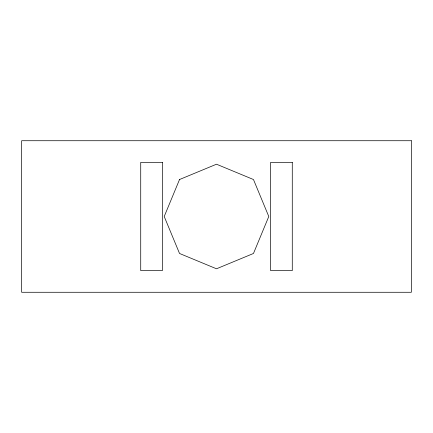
<?xml version="1.0" encoding="UTF-8"?>
<svg xmlns="http://www.w3.org/2000/svg" width="433" height="433" viewBox="0 0 433 433"><rect width="100%" height="100%" fill="white"/><g stroke="black" fill="none" stroke-linecap="round" stroke-linejoin="round"><path stroke-width="0.65" d="M179.527 179.527L164.215 216.5L179.527 253.473L216.5 268.785L253.473 253.473L268.785 216.5L253.473 179.527L216.5 164.215L179.527 179.527M411.35 140.725L21.65 140.725L21.65 292.275L411.35 292.275L411.35 140.725M162.375 162.375L140.725 162.375L140.725 270.625L162.375 270.625L162.375 162.375M292.275 162.375L270.625 162.375L270.625 270.625L292.275 270.625L292.275 162.375"/></g></svg>
